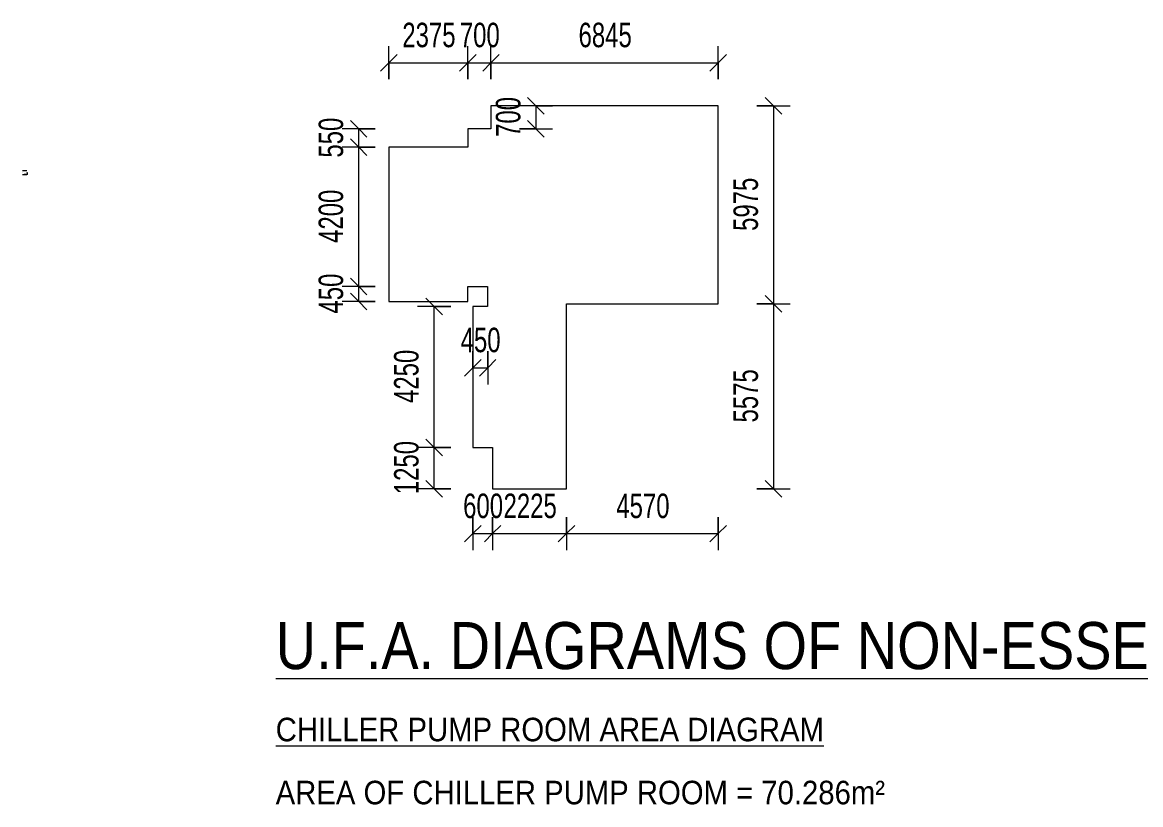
# Model space of a CAD drawing. Header units: millimetres. Extents: x -57519 to 497916, y -349472 to 446842.
# Drawn here: x 38801 to 72491, y 21219 to 44800 of the extents above; entities that cross this region are included whole.
import ezdxf

# ---------------------------------------------------------------- set-up
doc = ezdxf.new("R2010")
doc.units = ezdxf.units.MM
for name, color, linetype, lineweight in [('A-ANNO-DIMS', 211, 'Continuous', 5), ('A-ANNO-DIMS-500', 211, 'Continuous', 5), ('A-FLOR', 192, 'Continuous', 5), ('G-ANNO-TEXT', 231, 'Continuous', 5), ('P-SANR-FIXT', 6, 'Continuous', 5)]:
    doc.layers.add(name, color=color, linetype=linetype, lineweight=lineweight)
doc.styles.add('Arial', font='arial.ttf', dxfattribs={"width": 0.7, "height": 737.649701})
doc.styles.add('Swis721 BT_1', font='swiss.ttf', dxfattribs={"width": 0.85, "height": 1419.106317})
doc.styles.add('Swis721 BT_2', font='swiss.ttf', dxfattribs={"width": 0.89, "height": 709.553159})
doc.dimstyles.new('Linear_-_1_5mm_Arial', dxfattribs={"dimscale": 304.8, "dimtxt": 750, "dimasz": 1.64042, "dimexe": 1.64042, "dimexo": 0.0625, "dimgap": 0.82021, "dimtad": 1, "dimdec": 0, "dimzin": 0, "dimdsep": 46, "dimtxsty": 'Arial', "dimblk1": 'OBLIQUE', "dimblk2": 'OBLIQUE', "dimsah": 1, "dimcen": 0.09, "dimadec": 0, "dimazin": 0, "dimtfac": 1, "dimtdec": 4, "dimtix": 1, "dimtmove": 0, "dimatfit": 3, "dimfxl": 1.64042, "dimfxlon": 1, "dimtvp": 1, "dimtolj": 1, "dimtzin": 0, "dimarcsym": 2})

# ---------------------------------------------------------------- blocks, each defined once
blk = doc.blocks.new('FP_830-G_F SINGLE OCCUPANCY DIAGRAM')
at = {"layer": 'P-SANR-FIXT', "color": 191}
blk.add_line((-13, -6), (-65, -6), dxfattribs=at)
blk = doc.blocks.new('FP_831-G_F SINGLE OCCUPANCY DIAGRAM')
at = {"layer": 'P-SANR-FIXT', "color": 191}
blk.add_line((-65, -120), (65, -120), dxfattribs=at)
blk = doc.blocks.new('FP_832-G_F SINGLE OCCUPANCY DIAGRAM')
at = {"layer": 'P-SANR-FIXT', "color": 191}
for p, q in [((65, -5), (-65, -5)), ((-65, -115), (65, -115))]:
    blk.add_line(p, q, dxfattribs=at)
blk = doc.blocks.new('FP_833-G_F SINGLE OCCUPANCY DIAGRAM')
at = {"layer": 'P-SANR-FIXT', "color": 191}
for p, q in [((-7, 0), (-7, -2)), ((7, -2), (7, 0))]:
    blk.add_line(p, q, dxfattribs=at)
blk = doc.blocks.new('FP_834-G_F SINGLE OCCUPANCY DIAGRAM')
at = {"layer": 'P-SANR-FIXT', "color": 191}
for p, q in [((-5, -5), (-5, -6)), ((-5, -10), (-5, -11)), ((5, -6), (5, -5)), ((5, -11), (5, -10))]:
    blk.add_line(p, q, dxfattribs=at)
blk = doc.blocks.new('FP_835-G_F SINGLE OCCUPANCY DIAGRAM')
at = {"layer": 'P-SANR-FIXT', "color": 191}
for p, q in [((-5, -6), (-66, -6)), ((23, -6), (5, -6))]:
    blk.add_line(p, q, dxfattribs=at)
blk = doc.blocks.new('FP_836-G_F SINGLE OCCUPANCY DIAGRAM')
at = {"layer": 'P-SANR-FIXT', "color": 191}
for p, q in [((-66, -10), (-5, -10)), ((5, -10), (23, -10))]:
    blk.add_line(p, q, dxfattribs=at)
blk = doc.blocks.new('FP_837-G_F SINGLE OCCUPANCY DIAGRAM')
at = {"layer": 'P-SANR-FIXT', "color": 191, "flags": 128}
blk.add_lwpolyline([(-78, -14), (-73, -8), (-66, -6)], dxfattribs=at)
blk = doc.blocks.new('FP_838-G_F SINGLE OCCUPANCY DIAGRAM')
at = {"layer": 'P-SANR-FIXT', "color": 191, "flags": 128}
blk.add_lwpolyline([(-74, -14), (-71, -11), (-66, -10)], dxfattribs=at)
blk = doc.blocks.new('FP_839-G_F SINGLE OCCUPANCY DIAGRAM')
at = {"layer": 'P-SANR-FIXT', "color": 191}
for p, q in [((-78, -14), (-78, -54)), ((-74, -54), (-74, -14))]:
    blk.add_line(p, q, dxfattribs=at)
blk = doc.blocks.new('FP_840-G_F SINGLE OCCUPANCY DIAGRAM')
at = {"layer": 'P-SANR-FIXT', "color": 191, "flags": 128}
blk.add_lwpolyline([(-74, -54), (-71, -57), (-66, -58)], dxfattribs=at)
blk = doc.blocks.new('FP_841-G_F SINGLE OCCUPANCY DIAGRAM')
at = {"layer": 'P-SANR-FIXT', "color": 191, "flags": 128}
blk.add_lwpolyline([(-78, -54), (-73, -61), (-66, -62)], dxfattribs=at)
blk = doc.blocks.new('FP_842-G_F SINGLE OCCUPANCY DIAGRAM')
at = {"layer": 'P-SANR-FIXT', "color": 191}
blk.add_line((70, -54), (66, -57), dxfattribs=at)
blk = doc.blocks.new('FP_843-G_F SINGLE OCCUPANCY DIAGRAM')
at = {"layer": 'P-SANR-FIXT', "color": 191}
blk.add_line((74, -54), (69, -61), dxfattribs=at)
blk = doc.blocks.new('DLN_Toilet Paper Roll - DLN_Toilet Paper Roll-V829-G_F SINGLE OCCUPANCY DIAGRAM')
at = {"layer": 'P-SANR-FIXT', "color": 191}
for name in ['FP_837-G_F SINGLE OCCUPANCY DIAGRAM', 'FP_839-G_F SINGLE OCCUPANCY DIAGRAM', 'FP_841-G_F SINGLE OCCUPANCY DIAGRAM', 'FP_838-G_F SINGLE OCCUPANCY DIAGRAM', 'FP_840-G_F SINGLE OCCUPANCY DIAGRAM', 'FP_835-G_F SINGLE OCCUPANCY DIAGRAM', 'FP_836-G_F SINGLE OCCUPANCY DIAGRAM', 'FP_832-G_F SINGLE OCCUPANCY DIAGRAM', 'FP_830-G_F SINGLE OCCUPANCY DIAGRAM', 'FP_831-G_F SINGLE OCCUPANCY DIAGRAM', 'FP_833-G_F SINGLE OCCUPANCY DIAGRAM', 'FP_834-G_F SINGLE OCCUPANCY DIAGRAM', 'FP_842-G_F SINGLE OCCUPANCY DIAGRAM', 'FP_843-G_F SINGLE OCCUPANCY DIAGRAM']:
    blk.add_blockref(name, (329411, 0), dxfattribs=at)
blk = doc.blocks.new('DIMBLOCK41-2_F U_F_A_ Independant Rooms')
at = {"layer": 'A-ANNO-DIMS-500', "transparency": 16777216}
for p, q in [((52369, 29888), (52369, 28888)), ((52369, 29388), (52369, 29888)), ((52969, 29888), (52969, 28888)), ((52969, 29388), (52969, 29888)), ((52369, 29388), (52119, 29138)), ((52369, 29388), (52619, 29638)), ((52369, 29388), (52969, 29388)), ((52969, 29388), (52719, 29138)), ((52969, 29388), (53219, 29638))]:
    blk.add_line(p, q, dxfattribs=at)
at = {"layer": 'A-ANNO-DIMS-500', "color": 0, "transparency": 16777216, "insert": (52080, 30595), "char_height": 737.6, "width": 1412.31, "attachment_point": 1, "line_spacing_factor": 0.938532, "style": 'Arial'}
blk.add_mtext('600', dxfattribs=at)
blk = doc.blocks.new('_Oblique')
at = {"color": 0, "linetype": 'ByBlock', "lineweight": -2}
blk.add_line((-0.5, -0.5), (0.5, 0.5), dxfattribs=at)
blk = doc.blocks.new('DIMBLOCK42-2_F U_F_A_ Independant Rooms')
at = {"layer": 'A-ANNO-DIMS-500', "transparency": 16777216}
for p, q in [((52969, 29888), (52969, 28888)), ((52969, 29388), (52969, 29888)), ((55194, 29888), (55194, 28888)), ((55194, 29388), (55194, 29888)), ((52969, 29388), (52719, 29138)), ((52969, 29388), (53219, 29638)), ((52969, 29388), (55194, 29388)), ((55194, 29388), (54944, 29138)), ((55194, 29388), (55444, 29638))]:
    blk.add_line(p, q, dxfattribs=at)
at = {"layer": 'A-ANNO-DIMS-500', "color": 0, "transparency": 16777216, "insert": (53297, 30595), "char_height": 737.6, "width": 1883.08, "attachment_point": 1, "line_spacing_factor": 0.938532, "style": 'Arial'}
blk.add_mtext('2225', dxfattribs=at)
blk = doc.blocks.new('DIMBLOCK43-2_F U_F_A_ Independant Rooms')
at = {"layer": 'A-ANNO-DIMS-500', "transparency": 16777216}
for p, q in [((55194, 29888), (55194, 28888)), ((55194, 29388), (55194, 29888)), ((59764, 29888), (59764, 28888)), ((59764, 29388), (59764, 29888)), ((55194, 29388), (54944, 29138)), ((55194, 29388), (55444, 29638)), ((55194, 29388), (59764, 29388)), ((59764, 29388), (59514, 29138)), ((59764, 29388), (60014, 29638))]:
    blk.add_line(p, q, dxfattribs=at)
at = {"layer": 'A-ANNO-DIMS-500', "color": 0, "transparency": 16777216, "insert": (56694, 30595), "char_height": 737.6, "width": 1883.08, "attachment_point": 1, "line_spacing_factor": 0.938532, "style": 'Arial'}
blk.add_mtext('4570', dxfattribs=at)
blk = doc.blocks.new('DIMBLOCK44-2_F U_F_A_ Independant Rooms')
at = {"layer": 'A-ANNO-DIMS-500', "transparency": 16777216}
for p, q in [((51205, 31987), (50955, 32237)), ((51705, 31987), (50705, 31987)), ((51205, 30737), (51205, 31987)), ((51205, 31987), (51455, 31737)), ((51205, 31987), (51705, 31987)), ((51705, 30737), (50705, 30737)), ((51205, 30737), (50955, 30987)), ((51205, 30737), (51455, 30487)), ((51205, 30737), (51705, 30737))]:
    blk.add_line(p, q, dxfattribs=at)
at = {"layer": 'A-ANNO-DIMS-500', "color": 0, "transparency": 16777216, "insert": (49998, 30577), "char_height": 737.6, "width": 1883.08, "attachment_point": 1, "rotation": 90, "line_spacing_factor": 0.938532, "style": 'Arial'}
blk.add_mtext('1250', dxfattribs=at)
blk = doc.blocks.new('DIMBLOCK45-2_F U_F_A_ Independant Rooms')
at = {"layer": 'A-ANNO-DIMS-500', "transparency": 16777216}
for p, q in [((51205, 36237), (50955, 36487)), ((51705, 36237), (50705, 36237)), ((51205, 31987), (51205, 36237)), ((51205, 36237), (51455, 35987)), ((51205, 36237), (51705, 36237)), ((51205, 31987), (50955, 32237)), ((51705, 31987), (50705, 31987)), ((51205, 31987), (51455, 31737)), ((51205, 31987), (51705, 31987))]:
    blk.add_line(p, q, dxfattribs=at)
at = {"layer": 'A-ANNO-DIMS-500', "color": 0, "transparency": 16777216, "insert": (49998, 33327), "char_height": 737.6, "width": 1883.08, "attachment_point": 1, "rotation": 90, "line_spacing_factor": 0.938532, "style": 'Arial'}
blk.add_mtext('4250', dxfattribs=at)
blk = doc.blocks.new('DIMBLOCK46-2_F U_F_A_ Independant Rooms')
at = {"layer": 'A-ANNO-DIMS-500', "transparency": 16777216}
for p, q in [((52369, 34888), (52369, 33888)), ((52369, 34388), (52369, 34888)), ((52819, 34888), (52819, 33888)), ((52819, 34388), (52819, 34888)), ((52369, 34388), (52119, 34138)), ((52369, 34388), (52619, 34638)), ((52369, 34388), (52819, 34388)), ((52819, 34388), (52569, 34138)), ((52819, 34388), (53069, 34638))]:
    blk.add_line(p, q, dxfattribs=at)
at = {"layer": 'A-ANNO-DIMS-500', "color": 0, "transparency": 16777216, "insert": (52005, 35595), "char_height": 737.6, "width": 1412.31, "attachment_point": 1, "line_spacing_factor": 0.938532, "style": 'Arial'}
blk.add_mtext('450', dxfattribs=at)
blk = doc.blocks.new('DIMBLOCK47-2_F U_F_A_ Independant Rooms')
at = {"layer": 'A-ANNO-DIMS-500', "transparency": 16777216}
for p, q in [((49844, 43083), (49844, 44083)), ((49844, 43583), (50094, 43833)), ((52219, 43083), (52219, 44083)), ((52219, 43583), (52469, 43833)), ((49844, 43583), (49594, 43333)), ((49844, 43583), (52219, 43583)), ((49844, 43583), (49844, 43083)), ((52219, 43583), (51969, 43333)), ((52219, 43583), (52219, 43083))]:
    blk.add_line(p, q, dxfattribs=at)
at = {"layer": 'A-ANNO-DIMS-500', "color": 0, "transparency": 16777216, "insert": (50247, 44789), "char_height": 737.6, "width": 1883.08, "attachment_point": 1, "line_spacing_factor": 0.938532, "style": 'Arial'}
blk.add_mtext('2375', dxfattribs=at)
blk = doc.blocks.new('DIMBLOCK48-2_F U_F_A_ Independant Rooms')
at = {"layer": 'A-ANNO-DIMS-500', "transparency": 16777216}
for p, q in [((52219, 43083), (52219, 44083)), ((52219, 43583), (52469, 43833)), ((52919, 43083), (52919, 44083)), ((52919, 43583), (53169, 43833)), ((52219, 43583), (51969, 43333)), ((52219, 43583), (52919, 43583)), ((52219, 43583), (52219, 43083)), ((52919, 43583), (52669, 43333)), ((52919, 43583), (52919, 43083))]:
    blk.add_line(p, q, dxfattribs=at)
at = {"layer": 'A-ANNO-DIMS-500', "color": 0, "transparency": 16777216, "insert": (51980, 44789), "char_height": 737.6, "width": 1412.31, "attachment_point": 1, "line_spacing_factor": 0.938532, "style": 'Arial'}
blk.add_mtext('700', dxfattribs=at)
blk = doc.blocks.new('DIMBLOCK49-2_F U_F_A_ Independant Rooms')
at = {"layer": 'A-ANNO-DIMS-500', "transparency": 16777216}
for p, q in [((52919, 43083), (52919, 44083)), ((52919, 43583), (53169, 43833)), ((59764, 43083), (59764, 44083)), ((59764, 43583), (60014, 43833)), ((52919, 43583), (52669, 43333)), ((52919, 43583), (59764, 43583)), ((52919, 43583), (52919, 43083)), ((59764, 43583), (59514, 43333)), ((59764, 43583), (59764, 43083))]:
    blk.add_line(p, q, dxfattribs=at)
at = {"layer": 'A-ANNO-DIMS-500', "color": 0, "transparency": 16777216, "insert": (55557, 44789), "char_height": 737.6, "width": 1883.08, "attachment_point": 1, "line_spacing_factor": 0.938532, "style": 'Arial'}
blk.add_mtext('6845', dxfattribs=at)
blk = doc.blocks.new('DIMBLOCK55-2_F U_F_A_ Independant Rooms')
at = {"layer": 'A-ANNO-DIMS-500', "transparency": 16777216}
for p, q in [((48933, 36837), (48683, 37087)), ((49433, 36837), (48433, 36837)), ((48933, 36387), (48933, 36837)), ((48933, 36837), (49183, 36587)), ((48933, 36837), (49433, 36837)), ((49433, 36387), (48433, 36387)), ((48933, 36387), (48683, 36637)), ((48933, 36387), (49183, 36137)), ((48933, 36387), (49433, 36387))]:
    blk.add_line(p, q, dxfattribs=at)
at = {"layer": 'A-ANNO-DIMS-500', "color": 0, "transparency": 16777216, "insert": (47726, 36023), "char_height": 737.6, "width": 1412.31, "attachment_point": 1, "rotation": 90, "line_spacing_factor": 0.938532, "style": 'Arial'}
blk.add_mtext('450', dxfattribs=at)
blk = doc.blocks.new('DIMBLOCK56-2_F U_F_A_ Independant Rooms')
at = {"layer": 'A-ANNO-DIMS-500', "transparency": 16777216}
for p, q in [((48933, 41037), (48683, 41287)), ((49433, 41037), (48433, 41037)), ((48933, 36837), (48933, 41037)), ((48933, 41037), (49183, 40787)), ((48933, 41037), (49433, 41037)), ((48933, 36837), (48683, 37087)), ((49433, 36837), (48433, 36837)), ((48933, 36837), (49183, 36587)), ((48933, 36837), (49433, 36837))]:
    blk.add_line(p, q, dxfattribs=at)
at = {"layer": 'A-ANNO-DIMS-500', "color": 0, "transparency": 16777216, "insert": (47726, 38152), "char_height": 737.6, "width": 1883.08, "attachment_point": 1, "rotation": 90, "line_spacing_factor": 0.938532, "style": 'Arial'}
blk.add_mtext('4200', dxfattribs=at)
blk = doc.blocks.new('DIMBLOCK57-2_F U_F_A_ Independant Rooms')
at = {"layer": 'A-ANNO-DIMS-500', "transparency": 16777216}
for p, q in [((48933, 41587), (48683, 41837)), ((49433, 41587), (48433, 41587)), ((48933, 41037), (48933, 41587)), ((48933, 41587), (49183, 41337)), ((48933, 41587), (49433, 41587)), ((48933, 41037), (48683, 41287)), ((49433, 41037), (48433, 41037)), ((48933, 41037), (49183, 40787)), ((48933, 41037), (49433, 41037))]:
    blk.add_line(p, q, dxfattribs=at)
at = {"layer": 'A-ANNO-DIMS-500', "color": 0, "transparency": 16777216, "insert": (47726, 40723), "char_height": 737.6, "width": 1412.31, "attachment_point": 1, "rotation": 90, "line_spacing_factor": 0.938532, "style": 'Arial'}
blk.add_mtext('550', dxfattribs=at)
blk = doc.blocks.new('DIMBLOCK58-2_F U_F_A_ Independant Rooms')
at = {"layer": 'A-ANNO-DIMS-500', "transparency": 16777216}
for p, q in [((54273, 42287), (54023, 42537)), ((54773, 42287), (53773, 42287)), ((54273, 42287), (54273, 41587)), ((54273, 42287), (54523, 42037)), ((54273, 42287), (54773, 42287)), ((54273, 41587), (54023, 41837)), ((53773, 41587), (54773, 41587)), ((54273, 41587), (53773, 41587)), ((54273, 41587), (54523, 41337))]:
    blk.add_line(p, q, dxfattribs=at)
at = {"layer": 'A-ANNO-DIMS-500', "color": 0, "transparency": 16777216, "insert": (53066, 41348), "char_height": 737.6, "width": 1412.31, "attachment_point": 1, "rotation": 90, "line_spacing_factor": 0.938532, "style": 'Arial'}
blk.add_mtext('700', dxfattribs=at)
blk = doc.blocks.new('DIMBLOCK59-2_F U_F_A_ Independant Rooms')
at = {"layer": 'A-ANNO-DIMS-500', "transparency": 16777216}
for p, q in [((61432, 42287), (61182, 42537)), ((60932, 42287), (61932, 42287)), ((61432, 42287), (60932, 42287)), ((61432, 42287), (61432, 36312)), ((61432, 42287), (61682, 42037)), ((61432, 36312), (61182, 36562)), ((60932, 36312), (61932, 36312)), ((61432, 36312), (60932, 36312)), ((61432, 36312), (61682, 36062))]:
    blk.add_line(p, q, dxfattribs=at)
at = {"layer": 'A-ANNO-DIMS-500', "color": 0, "transparency": 16777216, "insert": (60225, 38514), "char_height": 737.6, "width": 1883.08, "attachment_point": 1, "rotation": 90, "line_spacing_factor": 0.938532, "style": 'Arial'}
blk.add_mtext('5975', dxfattribs=at)
blk = doc.blocks.new('DIMBLOCK60-2_F U_F_A_ Independant Rooms')
at = {"layer": 'A-ANNO-DIMS-500', "transparency": 16777216}
for p, q in [((61432, 36312), (61182, 36562)), ((60932, 36312), (61932, 36312)), ((61432, 36312), (60932, 36312)), ((61432, 36312), (61432, 30737)), ((61432, 36312), (61682, 36062)), ((60932, 30737), (61932, 30737)), ((61432, 30737), (60932, 30737)), ((61432, 30737), (61182, 30987)), ((61432, 30737), (61682, 30487))]:
    blk.add_line(p, q, dxfattribs=at)
at = {"layer": 'A-ANNO-DIMS-500', "color": 0, "transparency": 16777216, "insert": (60225, 32739), "char_height": 737.6, "width": 1883.08, "attachment_point": 1, "rotation": 90, "line_spacing_factor": 0.938532, "style": 'Arial'}
blk.add_mtext('5575', dxfattribs=at)

msp = doc.modelspace()

# ---------------------------------------------------------------- linework, layer by layer
at = {"layer": 'A-FLOR', "lineweight": 13}
for p, q in [((59763.7, 42286.5), (52918.7, 42286.5)), ((52918.7, 42286.5), (52918.7, 41586.5)), ((59763.7, 36311.5), (59763.7, 42286.5)), ((52218.7, 41586.5), (52218.7, 41036.5)), ((52918.7, 41586.5), (52218.7, 41586.5)), ((52218.7, 41036.5), (49843.7, 41036.5)), ((49843.7, 41036.5), (49843.7, 36386.5)), ((52218.7, 36386.5), (52218.7, 36836.5)), ((52218.7, 36836.5), (52818.7, 36836.5)), ((52818.7, 36836.5), (52818.7, 36236.5)), ((49843.7, 36386.5), (52218.7, 36386.5)), ((52818.7, 36236.5), (52368.7, 36236.5)), ((52368.7, 36236.5), (52368.7, 31986.5)), ((55193.7, 30736.5), (55193.7, 36311.5)), ((55193.7, 36311.5), (59763.7, 36311.5)), ((52368.7, 31986.5), (52968.7, 31986.5)), ((52968.7, 31986.5), (52968.7, 30736.5)), ((52968.7, 30736.5), (55193.7, 30736.5))]:
    msp.add_line(p, q, dxfattribs=at)

# ---------------------------------------------------------------- block references
at = {"layer": 'P-SANR-FIXT', "color": 191, "rotation": 180}
msp.add_blockref('DLN_Toilet Paper Roll - DLN_Toilet Paper Roll-V829-G_F SINGLE OCCUPANCY DIAGRAM', (368284.8, 40207.5), dxfattribs=at)

# ---------------------------------------------------------------- texts
at = {"layer": 'G-ANNO-TEXT', "color": 7, "attachment_point": 1, "line_spacing_factor": 1.00667}
for s, insert, char_height, width, style in [('\\LU.F.A. DIAGRAMS OF NON-ESSENTIAL PLANT ROOM FOR CONCESSION', (46432.4, 26723.1), 1419.106, 68112, 'Swis721 BT_1'), ('\\LCHILLER PUMP ROOM AREA DIAGRAM', (46432.4, 23838.4), 709.553, 18918, 'Swis721 BT_2'), ('AREA OF CHILLER PUMP ROOM = 70.286m²', (46432.4, 21938.4), 709.553, 21528, 'Swis721 BT_2')]:
    msp.add_mtext(s, dxfattribs=dict(at, insert=insert, char_height=char_height, width=width, style=style))

# ---------------------------------------------------------------- dimensions: what is measured, and where the dimension line sits
at = {"layer": 'A-ANNO-DIMS'}
for base, p1, p2, override, picture, middle in [((52218.7, 43582.6), (49843.7, 43082.6), (52218.7, 43082.6), {"dimpost": '<>', "dimfxl": 2375.000002}, 'DIMBLOCK47-2_F U_F_A_ Independant Rooms', (51031.2, 44209.4)), ((52918.7, 43582.6), (52218.7, 43082.6), (52918.7, 43082.6), {"dimpost": '<>', "dimfxl": 699.999998}, 'DIMBLOCK48-2_F U_F_A_ Independant Rooms', (52568.7, 44209.2)), ((59763.7, 43582.6), (52918.7, 43082.6), (59763.7, 43082.6), {"dimpost": '<>', "dimfxl": 6845}, 'DIMBLOCK49-2_F U_F_A_ Independant Rooms', (56341.2, 44209.2)), ((52818.7, 34388.3), (52368.7, 34888.3), (52818.7, 34888.3), {"dimpost": '<>', "dimfxl": 449.999998}, 'DIMBLOCK46-2_F U_F_A_ Independant Rooms', (52593.7, 35015)), ((52968.7, 29388.3), (52368.7, 29888.3), (52968.7, 29888.3), {"dimpost": '<>', "dimfxl": 600}, 'DIMBLOCK41-2_F U_F_A_ Independant Rooms', (52668.7, 30015)), ((55193.7, 29388.3), (52968.7, 29888.3), (55193.7, 29888.3), {"dimpost": '<>', "dimfxl": 2224.999998}, 'DIMBLOCK42-2_F U_F_A_ Independant Rooms', (54081.2, 30015)), ((59763.7, 29388.3), (55193.7, 29888.3), (59763.7, 29888.3), {"dimpost": '<>', "dimfxl": 4570}, 'DIMBLOCK43-2_F U_F_A_ Independant Rooms', (57478.7, 30015))]:
    dim = msp.add_linear_dim(base=base, p1=p1, p2=p2, dimstyle='Linear_-_1_5mm_Arial', override=override, dxfattribs=at)
    dim.commit()
    dim.dimension.update_dxf_attribs({"geometry": picture, "text_midpoint": middle})
for base, p1, p2, override, picture, middle in [((54272.6, 41586.5), (54772.6, 42286.5), (53772.6, 41586.5), {"dimpost": '<>', "dimfxl": 1220.655562}, 'DIMBLOCK58-2_F U_F_A_ Independant Rooms', (53645.9, 41936.5)), ((61431.8, 36311.5), (60931.8, 42286.5), (60931.8, 36311.5), {"dimpost": '<>', "dimfxl": 5975.000012}, 'DIMBLOCK59-2_F U_F_A_ Independant Rooms', (60805.2, 39299)), ((48932.9, 41586.5), (49432.9, 41036.5), (49432.9, 41586.5), {"dimpost": '<>', "dimfxl": 550}, 'DIMBLOCK57-2_F U_F_A_ Independant Rooms', (48306.3, 41311.5)), ((48932.9, 41036.5), (49432.9, 36836.5), (49432.9, 41036.5), {"dimpost": '<>', "dimfxl": 4200.000012}, 'DIMBLOCK56-2_F U_F_A_ Independant Rooms', (48306.3, 38936.5)), ((48932.9, 36836.5), (49432.9, 36386.5), (49432.9, 36836.5), {"dimpost": '<>', "dimfxl": 450}, 'DIMBLOCK55-2_F U_F_A_ Independant Rooms', (48306.3, 36611.5)), ((51204.7, 36236.5), (51704.7, 31986.5), (51704.7, 36236.5), {"dimpost": '<>', "dimfxl": 4250.000012}, 'DIMBLOCK45-2_F U_F_A_ Independant Rooms', (50578, 34111.5)), ((61431.8, 30736.5), (60931.8, 36311.5), (60931.8, 30736.5), {"dimpost": '<>', "dimfxl": 5575}, 'DIMBLOCK60-2_F U_F_A_ Independant Rooms', (60806.7, 33524)), ((51204.7, 31986.5), (51704.7, 30736.5), (51704.7, 31986.5), {"dimpost": '<>', "dimfxl": 1250}, 'DIMBLOCK44-2_F U_F_A_ Independant Rooms', (50578, 31361.5))]:
    dim = msp.add_linear_dim(base=base, p1=p1, p2=p2, angle=90, dimstyle='Linear_-_1_5mm_Arial', override=override, dxfattribs=at)
    dim.commit()
    dim.dimension.update_dxf_attribs({"geometry": picture, "text_midpoint": middle})

doc.saveas('drawing.dxf')
